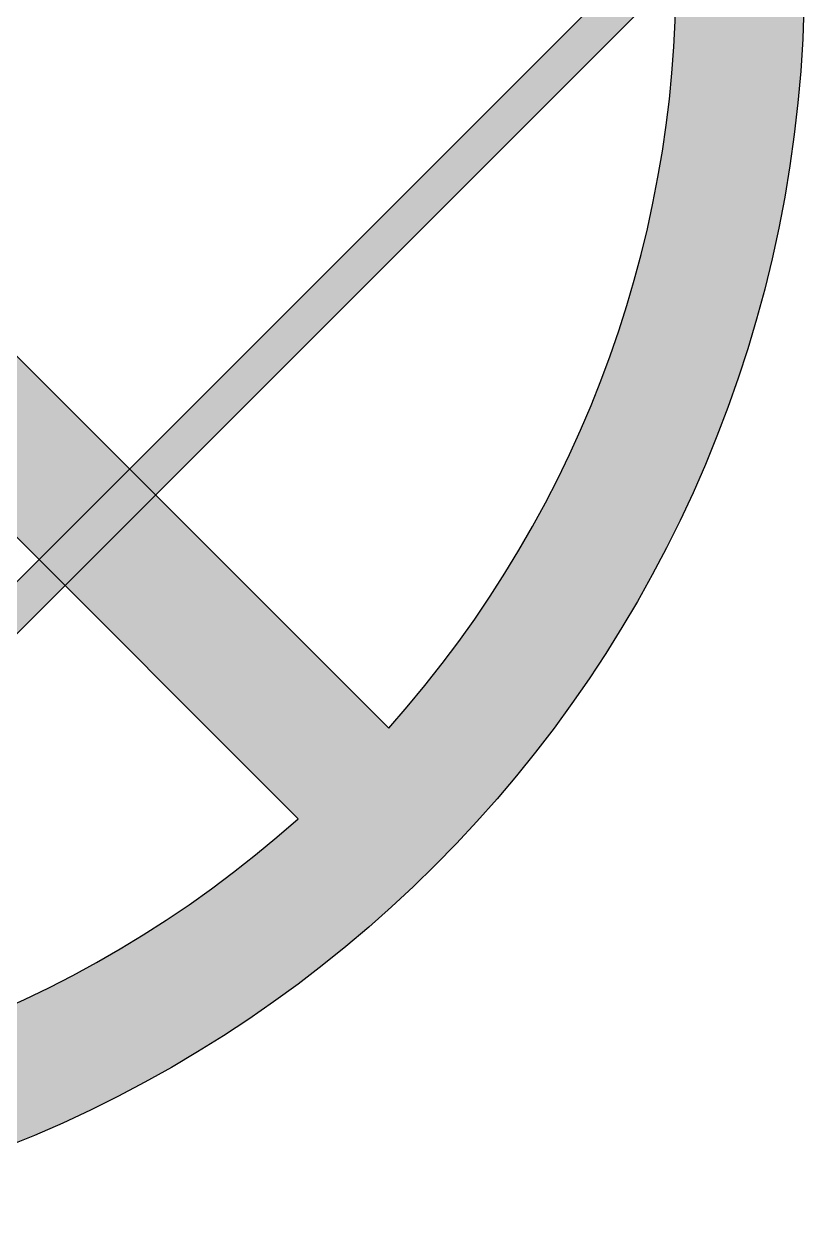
# Model space of a CAD drawing. Extents: x 0 to 420, y 0 to 297.
# Drawn here: x 216.58 to 234.85, y 197.19 to 225.53 of the extents above; entities that cross this region are included whole.
import ezdxf

# ---------------------------------------------------------------- set-up
doc = ezdxf.new("R2010")
doc.units = 0
doc.layers.add('L25', color=1, linetype='CONTINUOUS')
doc.layers.add('red', color=10, linetype='CONTINUOUS')

msp = doc.modelspace()

# ---------------------------------------------------------------- hatches: boundary and pattern name
at = {"layer": 'L25'}
h = msp.add_hatch(color=256, dxfattribs=at)
h.paths.add_polyline_path([(205.336723, 201.423412), (230.617223, 226.703912), (205.336723, 251.984411), (180.056223, 226.703912)], flags=16)
h.paths.add_polyline_path([(205.336723, 200.200162), (231.840473, 226.703912), (205.336723, 253.207661), (178.832973, 226.703912)])
at = {"layer": 'red'}
h = msp.add_hatch(color=256, dxfattribs=at)
edge = h.paths.add_edge_path()
edge.add_arc((205.336723, 226.703912), 29.50375, 0, 360)
edge = h.paths.add_edge_path(flags=16)
edge.add_line((187.686441, 246.475514), (225.108326, 209.053629))
edge.add_arc((205.336723, 226.703912), 26.50375, 318.2444321, 491.7555679)
edge = h.paths.add_edge_path(flags=16)
edge.add_line((185.56512, 244.354194), (222.987006, 206.932309))
edge.add_arc((205.336723, 226.703912), 26.50375, 138.2444321, 311.7555679, ccw=False)

# ---------------------------------------------------------------- linework, layer by layer
at = {"layer": 'L25'}
for points in [[(205.336723, 200.200162), (231.840473, 226.703912), (205.336723, 253.207661), (178.832973, 226.703912)], [(205.336723, 201.423412), (230.617223, 226.703912), (205.336723, 251.984411), (180.056223, 226.703912)]]:
    msp.add_lwpolyline(points, close=True, dxfattribs=at)
at = {"layer": 'red'}
for p, q in [((187.686441, 246.475514), (225.108326, 209.053629)), ((185.56512, 244.354194), (222.987006, 206.932309))]:
    msp.add_line(p, q, dxfattribs=at)
msp.add_circle((205.336723, 226.703912), 29.50375, dxfattribs=at)
for start, end in [(318.2444321, 131.7555679), (138.2444321, 311.7555679)]:
    msp.add_arc((205.336723, 226.703912), 26.50375, start, end, dxfattribs=at)

doc.saveas('drawing.dxf')
